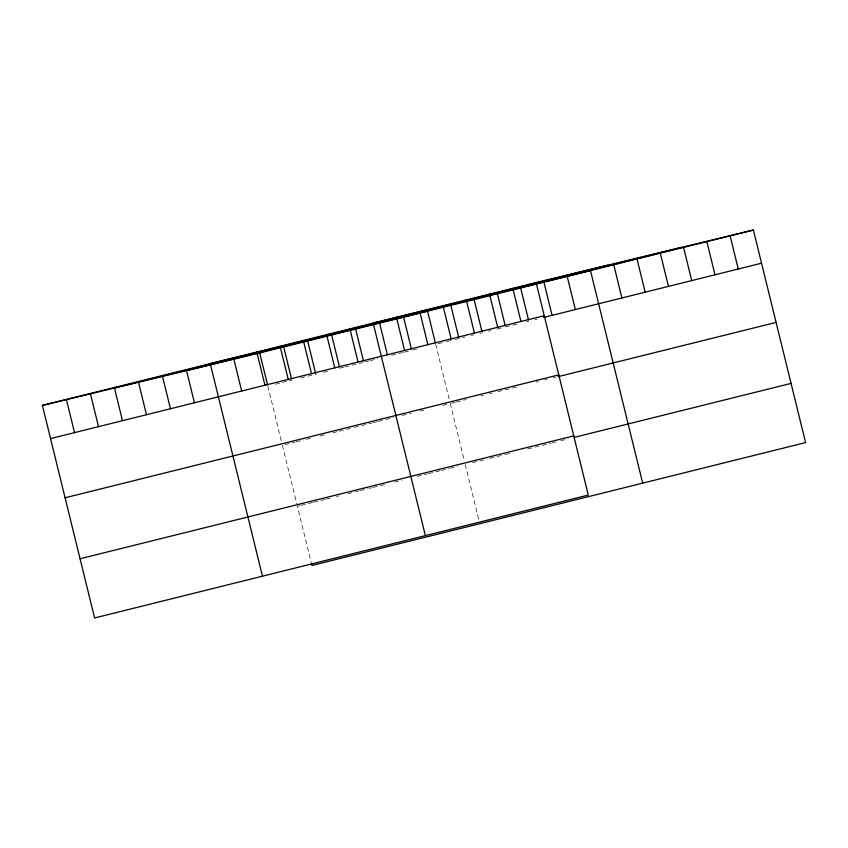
<?xml version="1.0" encoding="UTF-8"?>
<svg xmlns="http://www.w3.org/2000/svg" width="848" height="848" viewBox="0 0 848 848"><rect width="100%" height="100%" fill="white"/><g stroke="black" fill="none" stroke-linecap="round" stroke-linejoin="round"><path stroke-width="0.64" stroke-dasharray="4.24 3.18" d="M275.43 384.229L288.055 381.091M289.316 380.773L291.839 380.148M300.669 377.943L312.032 375.113M323.395 372.293L328.441 371.032M339.794 368.202L343.588 367.258M344.85 366.951L362.509 362.552M365.043 361.926L368.827 360.983M370.088 360.665L377.657 358.778M391.543 355.323L402.895 352.492M404.157 352.185L409.213 350.924M412.997 349.98L418.043 348.729M438.162 343.716L445.507 341.892M446.737 341.585L454.083 339.751M455.312 339.454L465.107 337.006M471.234 335.49L473.682 334.875M479.809 333.349L482.258 332.745M488.384 331.218L490.833 330.603M496.96 329.077L503.087 327.561M505.535 326.946L517.778 323.894M526.354 321.763L528.802 321.148M534.929 319.632L537.378 319.018M284.928 444.681L295.019 442.168M296.281 441.85L303.86 439.964M306.382 439.338L312.689 437.769M320.258 435.883L325.314 434.621M332.882 432.734L337.928 431.484M339.189 431.166L350.553 428.335M354.337 427.403L372.007 423.004M373.268 422.686L377.053 421.742M378.314 421.424L384.621 419.855M385.882 419.548L393.461 417.661M402.291 415.456L411.132 413.262M419.961 411.057L423.746 410.114M442.677 405.408L448.995 403.839M451.475 403.213L455.153 402.302M456.372 401.994L466.177 399.556M480.88 395.899L483.328 395.285M489.444 393.758L491.904 393.154M498.02 391.628L517.619 386.752M536 382.172L538.448 381.568M544.575 380.042L547.024 379.427M553.15 377.901L555.599 377.296M299.906 505.662L297.383 506.288L311.015 561.779M301.167 505.344L312.52 502.525M313.781 502.207L325.144 499.377M326.406 499.069L330.19 498.126M336.508 496.557L339.03 495.921M347.86 493.727L359.223 490.897M360.485 490.579L368.053 488.702M369.315 488.384L371.837 487.759M373.099 487.441L385.723 484.303M394.553 482.099L402.132 480.212M417.269 476.449L427.371 473.926M428.632 473.619L439.995 470.788M441.257 470.47L448.825 468.594M450.087 468.276L457.655 466.389M472.58 462.679L487.282 459.012M489.731 458.408L495.857 456.881M497.076 456.574L504.433 454.751M505.652 454.443L509.33 453.532M527.7 448.952L533.827 447.426M535.056 447.119L550.977 443.165M552.196 442.857L555.875 441.935M560.772 440.716L568.128 438.893M435.713 344.33L449.641 401.051M450.256 403.521L464.291 460.697M465.234 464.503L478.866 519.994M267.862 386.116L281.494 441.607M282.405 445.306L296.758 503.754"/><path stroke-width="1.27" d="M536.084 282.522L588.289 495.062L94.605 617.969L42.4 405.418L536.084 282.522L753.395 230.031L805.6 442.582L311.916 565.478L311.311 563.019M114.109 388.098L607.793 265.201M188.002 370.258L681.675 247.351M42.4 405.418L259.711 352.938L753.395 230.031M50.551 438.596L544.236 315.7M543.504 317.491L761.546 263.209M65.084 497.787L558.768 374.89M558.048 376.682L776.079 322.41M80.072 558.768L573.746 435.872M574.244 437.367L791.057 383.391M730.117 235.829L738.269 269.007M706.85 241.627L714.991 274.805M683.573 247.415L691.724 280.593M660.295 253.213L668.447 286.391M637.028 259L645.18 292.178M613.751 264.799L621.902 297.977M642.689 483.137L590.484 270.597L373.162 323.077L425.378 535.618M567.206 276.384L575.357 309.562M543.928 282.183L552.08 315.361M520.661 287.97L528.495 319.876M512.807 288.309L520.958 321.487M497.384 293.768L505.217 325.674M489.529 294.108L497.681 327.286M474.106 299.567L481.95 331.462M466.262 299.895L474.414 333.073M450.839 305.354L458.673 337.26M442.985 305.693L451.136 338.871M435.395 343.048L427.562 311.152L210.251 363.633L262.456 576.174M419.718 311.481L427.858 344.67M403.584 317.12L411.418 349.026M396.44 317.279L404.591 350.457M379.607 323.088L387.441 354.994M355.63 329.056L363.463 360.962M349.895 328.865L358.047 362.043M331.653 335.024L339.486 366.93M326.618 334.663L334.769 367.841M307.665 341.002L315.816 374.18M303.351 340.451L311.492 373.629M283.688 346.97L291.532 378.865M280.073 346.249L288.225 379.427M259.711 352.938L267.544 384.833M256.796 352.047L264.947 385.225M233.529 357.835L241.68 391.013M186.274 369.601L194.425 402.779M162.297 375.569L170.448 408.747M138.319 381.536L146.46 414.714M114.332 387.504L122.483 420.682M90.354 393.483L98.506 426.661M66.377 399.45L74.529 432.628"/></g></svg>
